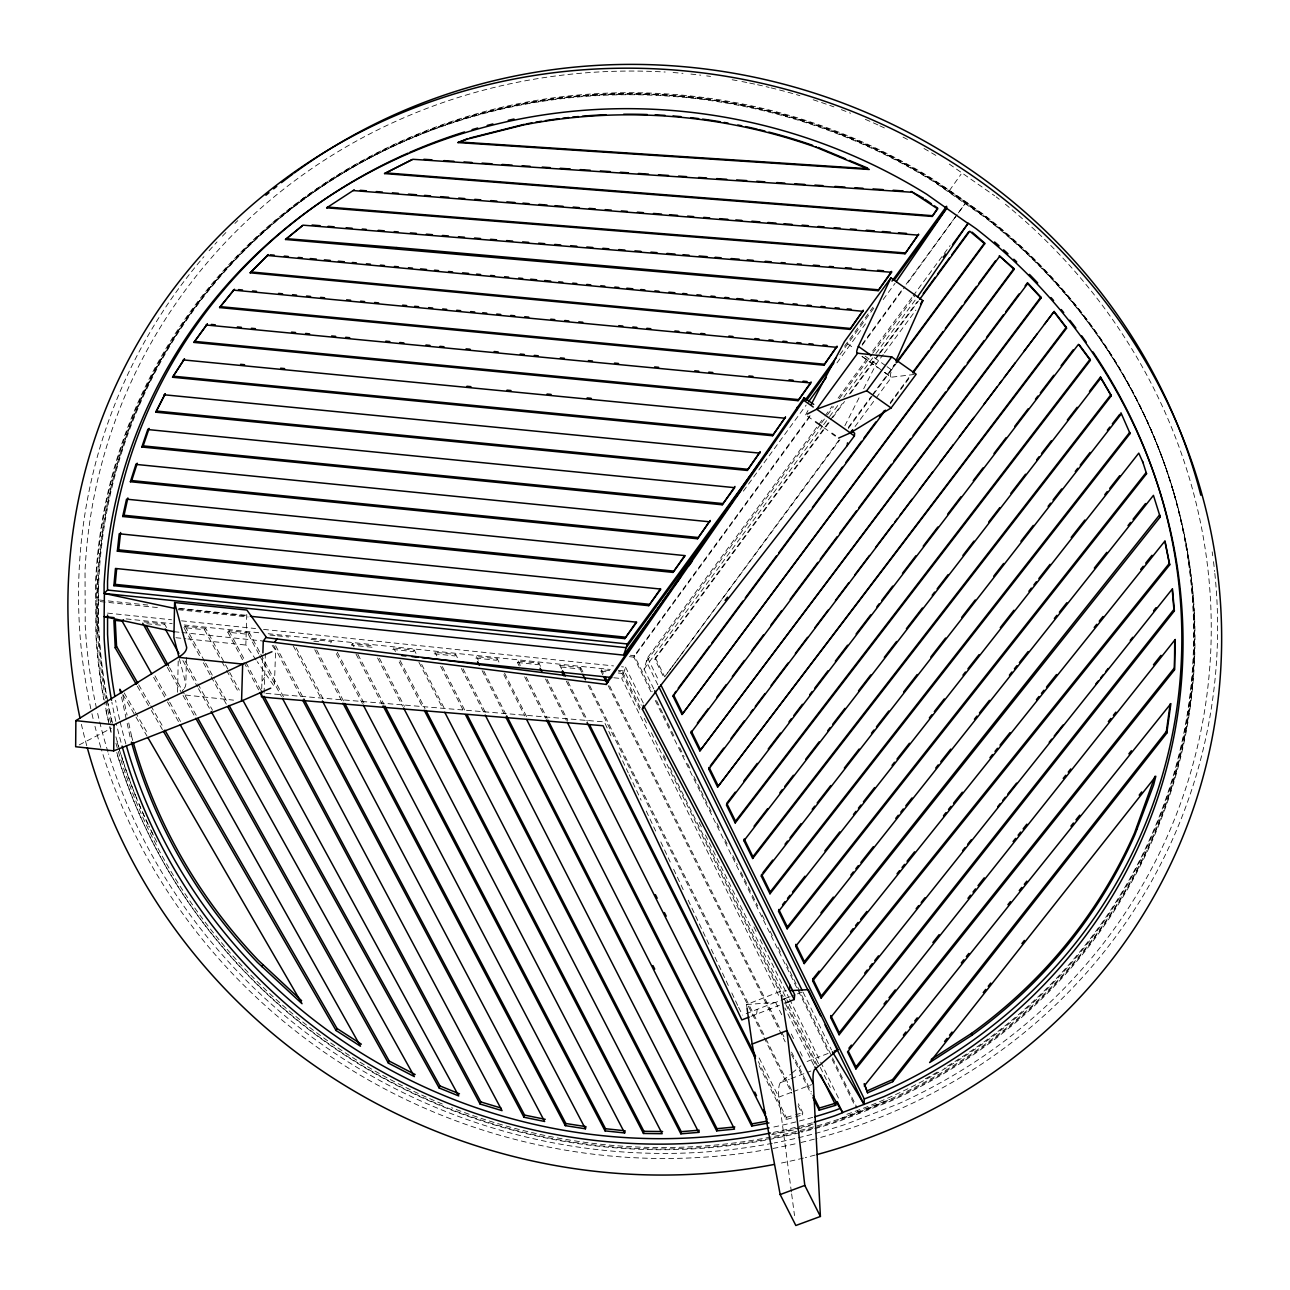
<?xml version="1.0" encoding="UTF-8"?>
<svg xmlns="http://www.w3.org/2000/svg" width="1290" height="1290" viewBox="0 0 1290 1290"><rect width="100%" height="100%" fill="white"/><g stroke="black" fill="none" stroke-linecap="round" stroke-linejoin="round"><path stroke-width="0.75" stroke-dasharray="5 3.75" d="M177.536 692.246L178.246 659.238M184.293 688.36L184.825 687.489A68.499 22.172 0.9 0 0 185.857 683.926L186.502 655.11M256.113 659.996L245.842 645.048L246.842 611.992M261.709 688.973L262.692 658.722M264.079 693.165L265.385 653.369M858.866 1111.399L858.769 1113.56L856.995 1109.948M759.068 1065.653L786.078 1119.543L802.606 1114.882L802.799 1112.722L798.3 1103.724M786.078 1119.543L786.287 1117.382L758.31 1061.557M756.585 1014.166L757.214 1009.361M838.839 440.229L664.011 677.798L654.965 659.335L655.401 657.852L842.289 403.657M653.82 688.957L644.049 669.107L647.532 657.787L823.826 417.589M778.612 995.332L621.796 678.588L625.553 667.172L621.554 666.753M639.808 709.403L622.006 673.412L622.506 671.897L618.7 671.493M602.833 674.815L601.043 671.219L601.575 669.703L611.089 670.703M580.097 669.026L580.661 667.527L559.779 665.35L559.183 666.833L580.097 669.026L581.887 672.622M538.93 663.157L538.285 664.656L517.419 662.463L518.096 660.98L538.93 663.157L540.736 666.753M876.249 397.868L891.551 377.18A74.207 8.304 -54.5 0 1 890.487 374.664L890.616 373.923A74.207 8.304 -54.5 0 1 891.842 370.069L895.099 362.748M497.279 658.803L496.569 660.287L475.752 658.11L476.494 656.642L497.279 658.803L499.101 662.399M844.869 425.716L859.205 397.514M863.687 388.709L876.216 364.022L883.215 354.508M805.637 414.912L809.346 407.914M455.741 654.465L454.951 655.933L434.182 653.772L435.004 652.305L455.741 654.465L458.482 659.835M414.284 650.128L413.445 651.595L392.708 649.434L393.595 647.967L414.284 650.128L417.057 655.497M352.299 643.646L351.348 645.097L372.02 647.257L372.939 645.806L352.299 643.646L354.153 647.225M330.692 642.936L331.691 641.501L311.1 639.34L310.068 640.791M949.424 190.581L961.034 174.215M844.547 346.22L873.007 307.165M839.871 354.702L874.298 307.488M743.363 491.135L806.169 405.076M836.984 362.861L865.429 323.887M883.199 299.538L895.05 283.3M261.967 681.12L264.595 677.54M810.023 415.606L634.39 655.659L633.906 657.142L651.676 693.23M862.236 344.253L901.404 290.718M906.144 284.235L957.164 214.495M958.357 212.866L965.484 203.127L906.128 285.122M809.846 416.718L633.906 657.142L627.908 656.529M862.155 345.236L904.951 286.751M825.019 415.96L832.163 406.221M838.113 398.11L867.896 357.54M872.669 351.041L911.965 297.49M913.159 295.861L950.085 245.552M820.408 424.507L646.387 661.528L657.932 685.022M821.488 423.023L826.358 416.38M827.438 414.912L833.517 406.64M839.355 398.691L871.653 354.702M872.717 353.267L915.594 294.862M644.049 669.107L822.423 426.329M823.617 424.7L828.374 418.234M829.551 416.606L837.887 405.286M843.821 397.191L874.749 355.105M875.926 353.492L916.368 298.458M849.433 393.95L877.99 355.089M879.183 353.476L917.271 301.667M654.965 659.335L831.437 419.347M832.631 417.718L844.547 401.496M850.513 393.402L879.135 354.476M880.328 352.847L918.48 300.957M884.392 352.928L915.884 310.132M848.401 427.296L871.089 396.578M872.282 394.966L894.986 364.248M667.607 672.945L671.203 668.091M672.396 666.462L675.976 661.609M677.185 659.996L680.765 655.126M681.959 653.514L839.903 439.761M848.288 428.425L872.217 396.03M873.411 394.418L896.147 363.651M855.06 426.522L875.071 399.465M890.261 402.609L910.611 375.164M890.213 403.689L910.611 376.212M249.47 632.906L228.975 630.762L227.814 632.181L248.341 634.325L249.47 632.906L259.854 652.418M128.742 722.964L131.677 736.671L130.371 738.251L127.001 722.561M199.499 655.707L183.906 627.585L204.53 629.746L205.723 628.327L239.311 690.134M183.906 627.585L185.131 626.182L205.723 628.327M166.523 627.553L164.572 624.021L163.298 625.44L144.593 623.489M791.383 1191.928L778.773 1097.145A66.258 14.642 69.3 0 1 778.87 1087.131L779.063 1086.051A66.258 14.642 69.3 0 1 780.273 1082.729L790.56 1074.28M792.028 1073.07L800.864 1065.814M302.553 198.87L304.746 197.418M331.869 180.003L332.917 179.294M303.005 199.773L304.101 199.047M79.222 744.894L111.391 728.302M747.087 1008.49L746.523 1004.539L780.66 991.204L786.577 990.865M746.184 1013.65L778.16 1001.201M783.611 999.073L794.721 994.751M746.523 1004.539L775.613 1002.378L790.157 996.702M797.43 993.881L802.88 991.752M751.054 1016.327L779.37 1005.297M839.887 1118.801L889.874 1099.322M807.088 1061.493L830.615 1052.479M780.273 1082.729L789.27 1079.295M791.076 1078.601L810.878 1071.039M791.512 1092.307L778.773 1097.145L757.488 1054.672M793.334 1091.614L811.539 1084.68M786.287 1117.382L793.624 1115.318M795.462 1114.802L802.799 1112.722M914.288 374.455L891.551 377.18L883.489 371.472M99.588 600.027L147.673 605.026M179.713 608.364L245.81 615.233M630.375 655.239L634.39 655.659L652.127 691.682M178.488 608.799L246.374 615.862M100.201 601.591L158.17 607.622M178.165 609.719L248.115 616.991M107.554 613.105L171.554 619.781M181.551 620.829L255.565 628.553M263.563 629.391L613.556 665.914M126.146 618.894L172.151 623.699M184.164 624.957L260.193 632.89M268.191 633.729L610.315 669.478M618.313 670.316L624.312 670.945L641.259 705.211M144.028 621.877L164.572 624.021M269.981 635.051L275.592 635.631M277.447 635.825L288.654 637.002M313.825 641.178L319.436 641.775M601.043 671.219L608.67 672.009M618.2 673.009L622.006 673.412M174.021 631.697L180.019 632.326M182.019 632.535L261.967 640.904M613.798 677.75L621.796 678.588M175.892 637.712L185.889 638.76M187.888 638.969L245.842 645.048M265.95 693.375L604.317 721.916L612.024 738.283M185.502 695.036L233.555 700.148M949.327 164.088L994.638 195.79M934.283 181.342L984.625 216.51M807.298 416.057L813.877 420.701M823.778 427.635L830.357 432.279M862.494 356.637L881.876 370.343M861.897 356.443L878.006 367.844M884.456 372.391L890.89 376.954M874.298 357.653L885.456 365.554M887.052 366.683L891.842 370.069M847.659 343.817L854.012 348.316M865.122 356.169L876.216 364.022M272.174 645.403L275.608 650.225L274.367 686.554L257.258 661.657M813.78 1065.185L784.852 1007.925M124.195 692.907L134.241 710.258M135.24 711.999L148.302 734.558M122.873 694.423L147.028 736.122M138.707 684.78L149.785 703.969M150.785 705.727L163.878 728.399M137.304 686.103L150.366 708.71M151.365 710.451L162.411 729.592M154.961 675.863L168.716 700.422M169.7 702.163L180.503 721.465M153.671 677.347L166.475 700.18M167.458 701.937L179.278 723.013M169.522 667.559L184.244 693.907M185.228 695.665L196.999 716.756M167.297 667.269L182.035 693.665M183.019 695.423L194.806 716.531M185.131 660.98L196.87 682.104M197.854 683.861L212.544 710.258M182.841 660.544L197.499 686.877M198.466 688.634L210.189 709.71M185.131 626.182L204.659 661.415M205.642 663.173L214.43 679.024M215.398 680.781L228.088 703.679M203.385 662.738L210.206 675.041M211.189 676.799L226.766 704.921M204.53 629.746L220.864 659.803M221.832 661.577L225.686 668.655M226.637 670.413L238.166 691.634M228.975 630.762L245.068 660.867M246.003 662.641L261.161 690.989M227.814 632.181L242.988 660.561M243.939 662.334L259.113 690.714M260.806 654.191L283.478 696.793M248.341 634.325L258.742 653.885M259.693 655.659L281.462 696.535M275.641 645.71L303.924 699.051M273.593 645.355L301.828 698.567M296.168 647.87L323.419 699.47M293.233 645.758L321.484 699.212M316.711 650.031L343.882 701.647M314.76 649.692L341.979 701.389M337.287 652.192L364.409 703.921M336.287 653.627L362.425 703.453M357.878 654.353L383.952 704.292M356.008 654.03L382.114 704.034M379.421 658.287L404.463 706.436M377.583 657.981L402.673 706.194M393.595 647.967L395.45 651.531M400.061 660.448L425.007 708.613M399.191 661.931L423.249 708.371M421.669 664.447L444.744 709.194M418.96 662.318L442.922 708.742M435.004 652.305L436.842 655.868M442.357 666.607L465.319 711.322M440.632 666.301L463.642 711.08M463.062 668.768L485.927 713.483M461.369 668.478L484.282 713.257M476.494 656.642L478.332 660.222M483.815 670.994L505.761 714.079M482.137 670.655L504.035 713.628M504.567 673.154L527.32 717.998M503.858 674.654L524.837 715.982M518.096 660.98L520.805 666.366M526.255 677.137L547.105 718.401M517.419 662.463L519.225 666.059M524.675 676.847L545.573 718.175M547.057 679.314L567.826 720.594M545.525 679.024L566.326 720.368M738.59 1007.248L742.508 1015.085M559.779 665.35L561.585 668.946M567.906 681.555L587.756 721.175M566.375 681.217L586.192 720.739M580.661 667.527L583.37 672.928M589.659 685.554L765.018 1037.031M765.921 1038.821L791.996 1091.098M588.176 685.2L791.85 1093.307M798.123 1105.901L802.606 1114.882M775.613 1002.378L781.724 1014.698M791.318 1034.048L793.931 1039.321M800.042 1051.64L803.525 1058.671M601.575 669.703L603.365 673.316M609.638 685.941L780.805 1030.484M781.708 1032.29L785.288 1039.514M791.56 1052.14L811.281 1091.824M608.187 685.603L785.223 1041.836M791.48 1054.43L811.152 1094.017M625.553 667.172L643.388 703.244M753.892 926.913L756.569 932.331M760.132 939.539L788.658 997.267M789.544 999.073L819.843 1060.396M820.746 1062.202L839.451 1100.08M699.164 822.327L701.873 827.809M705.388 834.936L788.351 1002.701M789.158 1004.33L819.553 1065.814M820.327 1067.394L831.147 1089.244M622.506 671.897L640.356 707.984M663.56 754.892L666.237 760.31M669.816 767.534L783.175 996.67M784.062 998.476L817.973 1067.04M644.274 718.401L646.935 723.787M651.385 732.784L780.498 993.703M785.836 1004.507L816.119 1065.685M803.09 992.22L831.534 1049.995M656.562 700.696L662.786 713.306M663.673 715.112L670.768 729.511M671.655 731.317L675.202 738.525M679.637 747.539L684.071 756.537M687.618 763.745L690.279 769.146M693.827 776.354L700.051 788.964M700.938 790.77L708.033 805.17M708.919 806.976L712.467 814.184M716.901 823.181L720.449 830.389M724.883 839.403L728.431 846.611M732.881 855.609L737.316 864.623M740.863 871.83L743.524 877.232M744.411 879.022L751.506 893.438M752.393 895.244L757.714 906.048M762.148 915.062L765.696 922.269M770.146 931.267L772.807 936.669M778.128 947.489L780.789 952.891M786.11 963.694L857.092 1107.804M655.239 700.438L828.551 1052.221M832.115 1059.445L856.108 1108.142M655.401 657.852L664.447 676.283M647.532 657.787L659.077 681.281M618.878 752.844L628.278 772.855M629.133 774.661L641.114 800.139M646.258 811.055L655.659 831.05M660.803 841.967L670.203 861.978M673.638 869.25L684.748 892.906M688.183 900.178L710.419 947.473M711.274 949.295L728.399 985.673M731.817 992.945L737.799 1005.684M1161 454.435L1161.435 455.628M1160.178 452.371L1161.064 454.757M1151.277 430.344L1151.696 431.489M1171.417 485.024L1171.868 486.266M179.374 658.787L185.857 683.926M122.856 695.536L127.065 715.128M121.534 697.051L126.581 720.594M791.641 1193.911L794.527 1215.631M98.524 597.625L98.492 576.969A550.459 523.305 18 0 1 933.847 179.697L984.093 214.817A550.459 523.305 18 0 1 944.135 1068.104M98.524 599.592L98.588 630.987A550.459 523.305 18 0 0 106.828 698.245M97.556 579.113L97.589 597.931M97.605 603.736L97.653 633.213M96.202 597.415L96.169 580.452A552.313 524.804 18 0 1 934.315 182.067L984.754 217.3A552.313 524.804 18 0 1 889.826 1101.466L839.758 1120.978A552.313 524.804 18 0 1 801.542 1132.217M96.218 603.156L96.282 634.632A552.313 524.804 18 0 0 104.2 700.115M95.75 598.479L95.718 579.629A552.362 524.901 18 0 1 933.912 181.132L984.351 216.365A552.362 524.901 18 0 1 889.471 1100.709L839.387 1120.22A552.362 524.901 18 0 1 814.651 1127.847M95.766 600.366L95.831 633.825A552.362 524.901 18 0 0 103.748 699.309M183.648 689.231A68.499 22.172 0.9 0 1 182.89 690.086M815.07 1155.082A579.581 550.604 18 0 1 805.331 1157.598M803.38 1158.081A579.581 550.604 18 0 1 777.886 1163.741M86.769 745.797A579.581 550.604 18 0 1 81.399 724.303M812.281 1122.784A542.348 515.081 18 0 1 772.371 1132.636M121.018 742.314A542.348 515.081 18 0 1 116.261 723.319M115.826 721.4A542.348 515.081 18 0 1 111.875 702.179M812.732 1128.395A552.362 524.901 18 0 1 116.955 753.57M111.085 732.462A552.362 524.901 18 0 1 105.28 707.162M937.282 1072.103A550.459 523.305 18 0 1 923.398 1079.811M813.055 1124.058A550.459 523.305 18 0 1 801.542 1127.138M799.623 1127.621A550.459 523.305 18 0 1 772.516 1133.749M153.333 835.194A550.459 523.305 18 0 1 148.963 826.277M148.108 824.487A550.459 523.305 18 0 1 136.111 797.22M135.369 795.382A550.459 523.305 18 0 1 119.019 748.49M118.454 746.571A550.459 523.305 18 0 1 116.294 738.928M111.843 721.61A550.459 523.305 18 0 1 107.199 700.196M1214.841 573.421A572.131 544.348 18 0 1 816.264 1138.619M814.345 1139.135A572.131 544.348 18 0 1 798.929 1142.988M795.059 1143.875A572.131 544.348 18 0 1 101.362 749.313M100.781 747.41A572.131 544.348 18 0 1 94.976 726.302M93.073 718.562A572.131 544.348 18 0 1 91.284 710.79M90.848 708.839A572.131 544.348 18 0 1 203.917 256.678M209.077 250.744A572.131 544.348 18 0 1 217.01 241.939M222.428 236.167A572.131 544.348 18 0 1 226.54 231.878M234.941 223.428A572.131 544.348 18 0 1 237.795 220.655M1212.181 551.846A572.131 544.348 18 0 1 1212.729 555.764M1213.503 561.65A572.131 544.348 18 0 1 1214.632 571.454M1005.378 204.239A566.004 538.494 18 0 1 897.743 1104.095L846.45 1124.042A566.004 538.494 18 0 1 774.226 1142.956M772.291 1143.327A566.004 538.494 18 0 1 108.586 753.924M108.005 752.054A566.004 538.494 18 0 1 96.911 710.145M96.476 708.226A566.004 538.494 18 0 1 85.237 626.053L85.027 570.503A566.004 538.494 18 0 1 665.205 72.03M673.106 72.546A566.004 538.494 18 0 1 682.99 73.337M690.892 74.078A566.004 538.494 18 0 1 700.744 75.175M706.63 75.9A566.004 538.494 18 0 1 710.564 76.416M732.156 79.754A566.004 538.494 18 0 1 739.976 81.173M741.927 81.544A566.004 538.494 18 0 1 747.781 82.689M749.732 83.076A566.004 538.494 18 0 1 755.569 84.302M757.52 84.737A566.004 538.494 18 0 1 769.146 87.398M771.065 87.865A566.004 538.494 18 0 1 799.881 95.637M813.2 99.765A566.004 538.494 18 0 1 833.888 106.877M841.338 109.65A566.004 538.494 18 0 1 850.61 113.246M865.332 119.341A566.004 538.494 18 0 1 878.055 124.985M879.861 125.823A566.004 538.494 18 0 1 885.263 128.355M903.048 137.143A566.004 538.494 18 0 1 910.079 140.836M923.995 148.495A566.004 538.494 18 0 1 935.976 155.493M996.17 196.87A566.004 538.494 18 0 1 999.266 199.305M812.7 1117.366A540.01 513.114 18 0 1 771.049 1127.573M125.888 743.991A540.01 513.114 18 0 1 120.034 721.336M119.599 719.433A540.01 513.114 18 0 1 115.584 700.293M96.895 602.011A551.362 524.014 18 0 1 713.854 100.443A551.362 524.014 18 0 1 1178.399 762.793A551.362 524.014 18 0 1 451.581 1107.707M442.309 1103.998A551.362 524.014 18 0 1 115.939 743.217M110.666 722.787A551.362 524.014 18 0 1 105.909 700.551M105.554 698.6A551.362 524.014 18 0 1 96.879 604.01M98.266 600.64A550.411 523.208 18 0 1 580.871 95.75A550.411 523.208 18 0 1 1177.673 507.18A550.411 523.208 18 0 1 844.531 1115.108M810.378 1125.638A550.411 523.208 18 0 1 771.71 1134.716M156.832 841.999A550.411 523.208 18 0 1 148.882 825.987M148.028 824.197A550.411 523.208 18 0 1 137.611 800.606M136.853 798.768A550.411 523.208 18 0 1 123.227 761.455M122.615 759.552A550.411 523.208 18 0 1 120.26 751.973M119.696 750.071A550.411 523.208 18 0 1 115.89 736.671M112.456 723.174A550.411 523.208 18 0 1 108.183 703.76M107.796 701.808A550.411 523.208 18 0 1 98.25 602.64M799.606 1132.717A552.313 524.804 18 0 1 116.809 752.457M111.021 731.317A552.313 524.804 18 0 1 109.134 723.561M108.683 721.61A552.313 524.804 18 0 1 104.571 702.066M132.741 740.524A532.867 506.357 18 0 1 131.677 736.671"/><path stroke-width="1.5" d="M113.891 585.692L115.471 568.455L636.744 622.199L624.779 638.615L113.891 585.692L115.245 584.354L116.632 568.938M115.245 620.764L116.568 646.403L137.708 683.039M266.417 637.373L246.89 610.041L174.618 602.527L186.679 647.419A68.838 21.43 1 0 1 185.647 650.853L185.115 651.692A68.838 21.43 1 0 1 178.278 657.303L75.868 720.626L75.659 746.733L113.697 750.861L241.569 701.002L270.723 688.167M412.091 159.525L384.549 173.57L932.186 216.446L937.701 208.883L911.127 191.452L923.576 198.289M113.697 750.861L114.036 724.738L242.665 664.092L271.948 651.756M867.589 1092.807L864.316 1083.842L867.589 1092.807L892.696 1081.665L892.728 1079.537L1166.354 731.511L1170.159 703.985M174.618 602.527L173.892 637.502L178.875 656.852M905.016 253.775L918.561 234.345L905.016 253.775L326.676 207.819L327.725 207.061L905.032 252.937M1174.448 669.929L1175.238 639.469L847.53 1051.898L855.899 1068.958L1174.448 669.929L1174.738 639.888M241.569 701.002L242.665 664.092L178.278 657.303M261.644 690.924L261.451 696.81L272.754 698.019L603.059 725.722L741.831 1019.922L749.216 1017.052M262.886 652.901L263.273 641.017L265.901 637.566L607.525 680.798L804.17 397.691L813.7 404.399M814.812 1066.862L842.612 1112.448L864.074 1104.369L864.284 1098.983L660.851 684.909M855.899 1068.958L855.996 1066.862L848.465 1051.527M891.535 272.287L891.567 271.416L878.135 290.685L285.509 239.489L302.973 225.169L891.535 272.287L878.135 290.685M839.113 1034.757L839.242 1032.71L830.825 1015.536L830.679 1017.552L839.113 1034.757L1174.368 610.896L1172.465 588.788L830.679 1017.552M835.694 1105.272L835.823 1103.127L819.344 1108.062L819.198 1110.206L835.694 1105.272L820.569 1074.683M821.133 998.089L812.684 980.884L1164.983 540.945L1169.74 564.778L821.133 998.089L821.295 996.09L812.861 978.9L819.134 971.064M812.684 980.884L812.861 978.9M804.218 963.598L804.396 961.647L795.898 944.328L795.704 946.247L804.218 963.598L1160.21 516.984L1153.437 495.376L795.704 946.247M784.949 1003.136L794.237 999.524L642.339 709.113L847.224 445.614L854.399 435.939L854.657 433.198L851.481 430.973M794.237 999.524L794.721 994.751L790.044 985.27L644.387 707.146M849.949 329.385L863.204 310.374L849.949 329.385L250.147 272.819L268.256 254.614L250.147 272.819M847.224 445.614L847.514 442.841M789.544 990.011L790.044 985.27M117.342 551.169L119.228 533.786L660.851 589.078L648.757 605.687L117.342 551.169L118.712 549.863L120.583 532.528M787.158 928.832L787.368 926.93L1146.133 472.543L1146.552 473.753L787.158 928.832L778.579 911.353L778.805 909.482L787.368 926.93M768.937 1122.929L751.715 1126.041L751.973 1123.88L548.008 720.191M769.969 893.809L770.211 891.954L1129.685 432.408L1130.072 433.553L769.969 893.809L761.326 876.184L761.584 874.362L770.211 891.954M892.696 1081.665L1166.789 733.139L1170.885 703.614L864.236 1085.97M823.859 365.215L837.017 346.349L823.859 365.215L219.574 307.584L234.506 289.234M526.659 719.562L734.526 1129.137L716.692 1130.862L717.014 1128.702L506.68 715.869M752.925 856.705L744.233 838.984L743.943 840.741L752.65 858.495L752.925 856.705L1110.867 394.788L1100.499 377.035L1089.453 391.37M465.48 714.676L680.878 1133.829L698.761 1132.362L699.115 1130.185L681.249 1131.669L467.157 714.902M680.878 1133.829L681.249 1131.669M735.203 822.923L1090.356 360.361L1078.472 344.333L726.431 805.024L735.203 822.923L735.51 821.182L1090.034 359.329L1079.359 344.93M263.273 641.017L606.268 684.442L803.702 400.287L804.17 397.691M193.903 342.414L207.287 324.048L193.903 342.414L798.042 400.674L811.104 381.937M796.591 410.043L797.091 407.398M717.95 785.384L709.113 767.373L708.774 769.034L717.611 787.061L1066.266 327.289L1054.14 311.471L1044.416 324.306M444.76 712.306L662.189 1133.7L643.484 1133.475L643.92 1131.314L425.926 710.403M772.5 435.746L785.465 417.138L772.5 435.746L172.554 377.261L184.47 358.894L172.554 377.261M383.049 705.824L605.042 1130.879L624.65 1132.959L625.118 1130.798L605.526 1128.718L384.888 706.065M122.695 516.5L126.533 499.166L685.2 555.635L672.993 572.405L122.695 516.5L124.05 515.258L127.871 497.94M130.371 481.734L135.934 464.4L137.272 463.239L131.725 480.557L130.371 481.734L697.487 538.769L710.177 520.547L697.487 538.769M700.26 749.297L691.359 731.156L690.972 732.752L699.889 750.925L1040.837 297.087L1027.501 282.687L1025.099 285.896M605.042 1130.879L605.526 1128.718M747.232 470.447L760.1 451.968L747.232 470.447L155.784 412.187L165.265 393.708L155.784 412.187M342.914 703.179L565.31 1125.654L585.434 1128.798L585.966 1126.638L565.859 1123.509L344.817 703.421M682.023 714.515L1013.924 268.546L999.25 255.775L1014.101 269.417L682.023 714.515L673.041 696.197L675.847 691.424M1154.969 776.306L1134.587 832.824A532.867 506.357 18 0 1 971.596 1033.338L931.267 1059.396M565.31 1125.654L565.859 1123.509M141.835 447.017L143.174 445.888L149.108 428.441L147.769 429.538L141.835 447.017L722.223 504.793L735.01 486.443M816.215 147.334L869.299 169.49L457.918 142.577L467.061 139.191L523.563 124.937A533.786 507.131 18 0 1 816.215 147.334L816.393 146.673M322.419 700.986L544.638 1121.478L523.966 1117.237L524.578 1115.092L303.924 699.051M642.339 709.113L643.452 705.372M672.993 572.405L684.49 555.829M648.757 605.687L660.19 589.207M282.413 698.309L502.036 1110.642L480.106 1104.046L480.815 1101.934L263.998 696.294M250.357 616.281L623.667 655.126L627.424 643.968L761.487 460.111M624.779 638.615L636.131 622.248M606.268 684.442L607.525 680.798M242.988 700.486L458.724 1095.936L439.181 1088.002L439.938 1085.922L229.072 705.453M211.173 711.451L414.38 1076.602L388.403 1063.137L389.241 1061.09L197.967 718.514M895.921 360.926L922.882 300.635L890.906 277.882L844.482 341.576L811.2 404.431M180.261 724.77L360.458 1046.206L336.093 1030.517L337.029 1028.517L164.878 730.156M807.218 414.09L816.667 409.204L857.657 353.218A74.32 7.208 -54.6 0 1 856.834 350.864L857.012 350.154A74.32 7.208 -54.6 0 1 858.35 346.365L890.906 277.882M261.87 966.613L262.934 964.71M896.244 281.672L946.715 208.206L946.57 206.287L892.003 281.139M917.561 296.845L968 223.476L926.801 194.306A542.348 515.081 18 0 0 104.103 584.693L104.103 593.448L626.182 647.661L733.026 501.181M932.186 216.446L937.653 208.109L934.524 205.932M722.223 504.793L734.687 487.668L147.769 429.538M798.042 400.674L810.91 382.985L206.045 324.983M766.228 453.612L770.985 447.098M805.379 399.916L836.226 357.604M736.59 496.295L741.331 489.781M806.637 400.271L833.937 362.829M894.486 279.817L946.715 208.206M623.667 655.126L671.074 590.175M674.622 585.305L680.54 577.194M688.844 565.826L692.391 560.957M808.54 401.819L826.326 377.47M943.167 257.291L945.554 254.049M952.52 244.568L968.21 223.202L976.288 228.846A542.348 515.081 18 0 1 883.892 1096.629L864.074 1104.369L832.421 1051.802M923.237 293.572L935.137 277.382M937.507 274.141L949.424 257.952M951.794 254.711L968.468 232.039M919.673 299.344L969.757 231.233L984.689 243.81L897.34 362.022M920.544 303.795L922.882 300.635M852.706 429.699L850.352 432.892L816.667 409.204L866.735 390.773L891.712 356.911L916.174 374.229L891.1 407.963L850.352 432.892L838.597 438.068M896.179 362.619L984.56 242.988L972.144 232.168M678.25 688.199L709.387 646.242M711.774 643.017L742.927 601.059M745.314 597.834L776.467 555.877M778.854 552.652L810.007 510.711M812.394 507.486L842.338 467.141M845.934 462.304L861.51 441.325M863.897 438.1L875.878 421.959M879.474 417.122L884.263 410.672M913.014 371.939L928.59 350.977M930.977 347.736L942.958 331.611M945.36 328.386L962.13 305.794M964.517 302.57L976.498 286.428M978.9 283.203L995.67 260.612M673.041 696.197L885.424 410.156M913.014 372.987L999.411 256.629M274.641 642.21L277.237 638.76M697.374 723.11L708.226 708.645M716.659 697.39L726.302 684.538M732.317 676.508L744.362 660.432M751.602 650.789L763.648 634.712M770.872 625.069L781.724 610.589M790.157 599.35L817.86 562.375M820.279 559.15L837.145 536.656M839.548 533.431L856.415 510.937M858.834 507.728L891.358 464.319M893.776 461.111L910.643 438.6M913.046 435.391L929.913 412.881M932.331 409.672L945.586 391.983M947.989 388.774L964.856 366.263M967.258 363.054L984.141 340.544M986.544 337.335L1003.41 314.825M1005.829 311.616L1019.068 293.927M690.972 732.752L1027.711 283.574L1041.062 298.006L699.889 750.925M710.338 765.776L723.69 748.119M730.995 738.477L744.346 720.82M750.425 712.79L752.86 709.581M755.279 706.372L765.002 693.536M771.081 685.506L788.077 663.028M795.366 653.401L807.524 637.341M814.812 627.714L828.18 610.057M835.469 600.414L848.82 582.757M854.899 574.743L869.476 555.474M875.555 547.444L892.567 524.966M894.986 521.757L897.421 518.548M899.856 515.339L911.998 499.278M919.286 489.652L932.654 471.995M939.942 462.368L953.31 444.711M959.373 436.681L973.95 417.412M983.673 404.576L997.041 386.919M999.46 383.711L1001.895 380.486M1004.33 377.277L1015.262 362.829M1023.76 351.589L1037.128 333.933M708.774 769.034L1054.14 311.471M717.611 787.061L1066.556 328.257L1066.266 327.289M735.284 792.141L726.738 803.315L735.51 821.182M743.83 780.95L757.246 763.39M768.227 749.006L780.434 733.043M788.98 721.868L791.415 718.675M793.85 715.466L802.396 704.292M809.717 694.713L812.168 691.521M814.603 688.328L828.019 670.752M835.339 661.173L847.546 645.193M856.092 634.019L870.734 614.846M876.829 606.864L879.28 603.672M881.715 600.479L892.696 586.095M902.452 573.324L915.884 555.764M923.205 546.17L937.846 527.013M947.602 514.226L961.034 496.666M973.224 480.686L982.996 467.915M993.977 453.532L1006.184 437.568M1014.714 426.393L1028.146 408.817M1035.467 399.239L1037.902 396.046M1040.337 392.853L1053.769 375.277M1061.09 365.699L1073.296 349.719M754.069 826.229L767.582 808.717M779.87 792.786L782.321 789.593M784.772 786.416L793.382 775.258M805.653 759.342L819.182 741.815M827.777 730.656L830.228 727.479M832.695 724.287L844.966 708.355M858.495 690.843L870.766 674.912M884.279 657.384L896.566 641.469M906.402 628.714L922.366 608.009M932.202 595.271L934.653 592.078M937.12 588.901L948.166 574.566M962.904 555.442L973.966 541.107M988.704 521.999L999.766 507.663M1010.828 493.328L1025.566 474.204M1036.628 459.869L1039.079 456.692M1041.53 453.5L1051.366 440.761M1067.33 420.056L1077.166 407.301M743.943 840.741L1100.838 378.099L1100.499 377.035M752.65 858.495L1111.222 395.869L1110.867 394.788M219.574 307.584L233.942 289.798M725.077 600.35L727.544 597.173M762.825 872.782L772.71 860.091M785.046 844.224L787.529 841.064M789.996 837.887L801.106 823.601M812.216 809.33L814.683 806.153M817.167 802.993L830.744 785.546M844.321 768.098L859.14 749.055M871.492 733.188L873.959 730.027M876.442 726.851L888.794 710.984M903.613 691.956L917.19 674.509M930.767 657.062L945.586 638.018M961.647 617.41L975.224 599.963M993.751 576.162L1003.636 563.472M1020.922 541.268L1033.274 525.401M1048.093 506.373L1050.56 503.197M1053.027 500.02L1061.67 488.926M1075.263 471.479L1077.731 468.302M1080.198 465.126L1090.082 452.435M1107.368 430.231L1109.835 427.054M1112.303 423.894L1119.72 414.364M761.326 876.184L1121.316 413.913M782.546 904.725L785.029 901.565M787.513 898.404L790.012 895.228M792.495 892.067L804.944 876.232M824.842 850.9L839.774 831.905M853.464 814.49L855.947 811.329M858.431 808.153L860.93 804.992M863.413 801.832L874.604 787.577M892.035 765.405L894.518 762.245M897.001 759.084L909.45 743.25M929.348 717.917L931.848 714.757M934.331 711.58L944.28 698.922M962.953 675.17L965.436 672.009M967.919 668.833L979.126 654.594M1000.266 627.666L1013.956 610.251M1028.888 591.255L1031.371 588.095M1033.87 584.934L1036.354 581.758M1038.837 578.597L1050.044 564.343M1071.184 537.43L1084.874 520.015M1104.788 494.683L1107.272 491.522M1109.755 488.346L1119.704 475.688M778.579 911.353L1138.78 453.129L1143.021 462.675M1105.659 671.622L1108.11 668.51M1130.234 640.421L1132.685 637.308M1153.582 610.783L1156.034 607.671M839.242 1032.71L1173.9 609.461L1172.191 589.385M944.554 1041.53L947.054 1038.369M949.537 1035.209L952.036 1032.048M983.238 992.558L985.721 989.398M988.221 986.237L990.72 983.077M1021.906 943.587L1024.405 940.426M1139.199 795.108L1141.682 791.947M820.875 912.836L833.356 897.098M850.836 875.071L853.335 871.911M855.834 868.767L858.334 865.622M860.833 862.478L873.314 846.724M895.792 818.392L898.292 815.248M900.791 812.103L903.274 808.943M905.774 805.799L912.014 797.929M935.75 768.018L938.249 764.873M940.732 761.729L950.73 749.135M974.45 719.223L976.949 716.079M979.449 712.935L989.43 700.341M1009.409 675.154L1011.908 671.993M1014.408 668.849L1016.907 665.704M1019.406 662.56L1028.146 651.531M1054.365 618.474L1056.865 615.33M1059.364 612.186L1066.846 602.736M1094.323 568.1L1106.804 552.362M1128.024 525.611L1130.524 522.45M1133.023 519.306L1145.504 503.568M848.885 1048.238L851.4 1045.093M883.989 1004.055L886.488 1000.911M889.004 997.75L895.26 989.865M932.864 942.522L939.136 934.637M967.968 898.34L970.467 895.179M972.982 892.035L975.482 888.875M977.997 885.714L984.254 877.829M1013.085 841.532L1015.601 838.371M1018.1 835.227L1020.616 832.066M1023.115 828.906L1026.872 824.181M1063.218 778.418L1065.734 775.258M1068.233 772.113L1070.748 768.953M1108.352 721.61L1110.851 718.449M1113.367 715.305L1115.866 712.144M1153.47 664.801L1161 655.336M804.396 961.647L1159.613 514.887M864.703 973.128L867.219 969.999M869.734 966.855L872.233 963.711M874.749 960.566L878.506 955.858M916.158 908.74L918.674 905.612M921.189 902.468L924.946 897.759M962.598 850.642L965.114 847.498M967.629 844.37L971.386 839.645M997.75 806.669L1000.25 803.525M1002.765 800.397L1005.281 797.252M1007.78 794.108L1016.568 783.111M1049.205 742.282L1051.705 739.138M1054.22 736.01L1063.008 725.012M1095.645 684.184L1098.145 681.039M1100.66 677.895L1103.176 674.767M855.996 1066.862L1173.981 668.397M850.545 931.832L853.045 928.703M855.56 925.559L858.076 922.431M860.591 919.286L866.864 911.45M897.018 873.798L899.517 870.653M902.033 867.509L904.548 864.381M907.063 861.236L914.594 851.819M943.49 815.748L945.989 812.603M948.505 809.459L951.02 806.331M953.536 803.186L962.324 792.205M989.962 757.698L992.462 754.553M994.977 751.409L997.493 748.281M1000.008 745.136L1010.054 732.591M1036.434 699.648L1038.95 696.503M1041.449 693.359L1043.965 690.231M1046.48 687.086L1056.526 674.541M1094.21 627.472L1096.726 624.328M1099.225 621.2L1102.998 616.491M1140.682 569.422L1143.198 566.278M1145.697 563.149L1151.986 555.297M903.371 1035.128L905.886 1031.984M909.676 1027.275L912.191 1024.131M914.707 1020.987L917.222 1017.842M961.324 962.856L963.84 959.712M966.355 956.567L968.871 953.423M1007.925 904.709L1010.457 901.581M1019.261 890.568L1021.793 887.439M1024.308 884.295L1026.824 881.151M1070.91 826.148L1073.441 823.004M1075.957 819.86L1079.73 815.151M1128.863 753.876L1131.378 750.732M821.295 996.09L1169.288 563.408L1164.902 541.445M136.305 684.361L115.229 647.838L116.568 646.403M115.229 647.838L113.891 620.264L122.163 621.135L123.501 619.732M104.103 593.448L107.538 590.046L107.538 581.322A540.01 513.114 18 0 1 407.995 153.139M395.885 248.373L396.804 247.551L878.2 289.782M790.544 990.639L808.33 989.624L837.855 1049.705L814.474 1069.668A66.483 13.835 69.2 0 0 813.393 1072.941L813.232 1074.006A66.483 13.835 69.2 0 0 813.361 1083.987L820.408 1216.454L795.833 1225.5L780.176 1194.556L752.167 1044.045L747.087 1008.49M285.509 239.489L302.618 225.589M457.918 142.577L467.867 138.546M326.676 207.819L354.25 189.84M971.693 1035.402L929.606 1062.573L1155.824 776.274L1153.631 784.933L1134.958 834.598A533.786 507.131 18 0 1 971.693 1035.402L971.596 1033.338M892.728 1079.537L867.67 1090.663M384.549 173.57L412.961 159.299L911.127 192.194M839.822 1108.545L835.033 1110.416A540.01 513.114 18 0 1 814.571 1116.818M864.284 1098.983L884.021 1091.275A540.01 513.114 18 0 0 1092.92 351.864M752.167 1044.045L786.884 1030.629L781.272 995.138M834.243 1051.092L837.855 1049.705M780.176 1194.556L804.799 1185.413L786.884 1030.629L813.361 1083.987M469.786 138.062L524.272 124.324M734.816 1126.96L717.014 1128.702M751.973 1123.88L767.276 1121.123M643.92 1131.314L662.592 1131.54M458.74 141.948L867.38 168.667M423.894 159.299L431.908 159.815M443.937 160.621L453.967 161.282M463.981 161.943L472.011 162.476M482.041 163.137L492.054 163.798M502.084 164.459L512.114 165.12M522.144 165.781L530.158 166.313M542.187 167.103L550.201 167.636M560.231 168.297L570.261 168.958M580.29 169.619L590.304 170.28M600.334 170.941L610.363 171.602M620.393 172.263L628.407 172.796M638.437 173.457L648.451 174.118M658.481 174.779L668.51 175.44M678.54 176.101L686.554 176.633M698.583 177.423L706.597 177.956M716.627 178.617L726.657 179.278M736.687 179.939L746.7 180.6M756.73 181.261L764.76 181.793M776.79 182.583L784.804 183.115M794.834 183.777L804.863 184.438M814.877 185.099L822.907 185.631M834.936 186.421L844.95 187.082M854.98 187.743L863.01 188.276M873.024 188.937L883.053 189.598M893.083 190.259L903.113 190.92M385.517 172.876L932.154 215.672M360.281 190.323L366.312 190.791M376.341 191.581L382.372 192.065M392.418 192.855L398.433 193.323M408.478 194.129L416.509 194.758M424.539 195.387L430.57 195.87M440.616 196.66L448.646 197.289M458.676 198.08L464.706 198.563M474.752 199.353L480.767 199.821M490.813 200.611L496.844 201.095M506.873 201.885L514.904 202.514M522.95 203.143L528.965 203.627M539.01 204.417L547.041 205.046M555.071 205.691L563.101 206.319M573.147 207.109L579.178 207.593M589.207 208.383L595.238 208.851M605.284 209.641L611.299 210.125M621.345 210.915L627.375 211.383M637.405 212.173L643.436 212.656M653.482 213.447L661.512 214.076M669.542 214.72L677.572 215.349M687.618 216.139L693.633 216.607M703.679 217.397L709.71 217.881M719.739 218.671L727.786 219.3M735.816 219.945L741.831 220.413M751.876 221.203L759.907 221.848M767.937 222.477L775.967 223.106M784.014 223.734L792.044 224.379M802.074 225.169L808.104 225.637M818.15 226.427L824.165 226.911M834.211 227.701L840.242 228.169M850.271 228.975L856.302 229.443M866.348 230.233L874.378 230.862M882.408 231.507L890.439 232.136M898.469 232.764L906.499 233.409M353.25 190.565L918.561 235.167M312.083 225.041L320.114 225.686M328.128 226.314L334.142 226.798M346.172 227.766L352.186 228.249M362.216 229.056L366.231 229.362M378.26 230.33L384.275 230.813M394.305 231.619L398.304 231.942M410.349 232.893L416.364 233.377M426.377 234.183L432.392 234.667M442.422 235.473L448.436 235.941M458.466 236.747L464.481 237.231M474.51 238.037L480.525 238.521M490.555 239.311L496.569 239.795M506.583 240.601L512.598 241.085M522.627 241.891L528.642 242.359M538.672 243.165L544.686 243.649M554.716 244.455L560.731 244.939M570.744 245.729L576.775 246.213M586.789 247.019L592.803 247.503M602.833 248.309L608.848 248.776M618.878 249.583L624.892 250.067M634.922 250.873L640.937 251.357M650.95 252.147L656.981 252.63M666.995 253.437L675.025 254.082M683.039 254.727L689.053 255.21M699.083 256L707.097 256.646M715.128 257.291L721.142 257.774M731.156 258.564L739.186 259.209M747.2 259.854L753.215 260.338M765.244 261.306L771.259 261.773M781.288 262.579L785.304 262.902M797.333 263.869L801.348 264.192M813.377 265.143L819.392 265.627M829.422 266.433L833.421 266.756M845.45 267.723L851.464 268.207M861.494 268.997L865.509 269.32M877.539 270.287L883.553 270.771M286.638 238.682L396.804 247.551M270.255 254.807L274.27 255.178M284.284 256.113L288.283 256.5M298.296 257.436L302.311 257.806M310.326 258.564L316.34 259.129M324.338 259.87L330.353 260.435M338.367 261.193L344.382 261.757M352.396 262.499L356.395 262.87M366.408 263.821L370.423 264.192M380.437 265.127L384.436 265.498M394.45 266.45L398.465 266.82M408.478 267.756L412.478 268.127M420.492 268.884L426.506 269.449M434.52 270.207L438.519 270.578M448.549 271.513L452.548 271.884M462.562 272.835L468.576 273.383M476.591 274.141L480.59 274.512M490.603 275.463L494.618 275.834M504.632 276.769L508.631 277.14M518.661 278.092L522.66 278.463M530.674 279.204L536.688 279.769M544.702 280.527L550.701 281.091M558.715 281.833L562.73 282.22M572.744 283.155L576.743 283.526M586.756 284.461L590.772 284.848M600.785 285.783L604.784 286.154M614.814 287.089L618.813 287.476M626.827 288.218L632.842 288.783M640.856 289.541L644.855 289.911M654.869 290.847L658.884 291.234M668.897 292.169L674.896 292.733M682.91 293.475L686.925 293.862M696.939 294.797L700.938 295.168M710.967 296.103L714.966 296.49M724.98 297.426L728.995 297.797M736.993 298.554L743.008 299.119M751.022 299.861L757.037 300.425M765.051 301.183L769.05 301.554M779.063 302.489L783.078 302.86M793.092 303.811L797.091 304.182M807.105 305.117L811.12 305.504M821.133 306.44L825.149 306.81M835.162 307.746L839.161 308.133M847.175 308.874L851.19 309.245M267.111 255.436L863.107 311.325M251.324 271.964L850.078 328.418M238.505 289.605L242.504 289.992M252.517 290.943L256.517 291.314M278.543 293.411L282.542 293.781M292.556 294.733L296.555 295.12M306.569 296.055L310.567 296.442M320.565 297.393L324.58 297.764M346.591 299.861L350.606 300.231M360.603 301.183L364.602 301.57M374.616 302.505L378.615 302.892M402.641 305.166L406.64 305.553M414.654 306.311L418.653 306.681M428.667 307.633L432.666 308.02M442.68 308.971L446.679 309.342M456.692 310.293L460.691 310.68M470.705 311.616L474.704 312.003M482.718 312.761L486.717 313.147M496.731 314.083L500.73 314.47M510.727 315.421L514.742 315.792M524.74 316.743L528.755 317.13M550.765 319.211L554.764 319.597M564.778 320.533L568.777 320.92M578.791 321.871L582.79 322.242M618.829 325.661L622.828 326.048M632.842 326.999L636.841 327.37M646.854 328.321L650.853 328.708M674.88 330.982L678.879 331.353M686.877 332.111L690.892 332.498M700.889 333.449L704.904 333.82M728.915 336.093L732.93 336.48M754.94 338.561L758.939 338.947M768.953 339.899L772.952 340.27M782.966 341.221L786.965 341.608M796.978 342.56L800.977 342.93M808.991 343.688L812.99 344.075M823.004 345.027L827.003 345.397M233.297 290.105L836.871 347.349M220.8 306.681L824.02 364.183M211.302 324.435L215.317 324.822M237.376 326.934L241.391 327.321M251.421 328.273L255.436 328.66M291.54 332.127L295.555 332.514M305.585 333.465L309.6 333.852M331.659 335.964L335.674 336.351M345.704 337.319L349.719 337.706M385.823 341.157L389.838 341.544M399.868 342.511L403.883 342.898M425.942 345.011L429.957 345.397M439.987 346.349L444.002 346.736M466.061 348.864L470.076 349.235M494.151 351.541L498.166 351.928M520.225 354.057L524.24 354.428M534.27 355.395L538.285 355.782M560.344 357.894L564.359 358.281M588.434 360.587L592.449 360.974M614.508 363.087L618.523 363.474M654.627 366.94L658.642 367.311M694.746 370.778L698.761 371.165M708.791 372.133L712.806 372.504M748.909 375.971L752.925 376.358M789.029 379.824L793.044 380.195M803.073 381.163L807.088 381.55M195.161 341.447L798.252 399.578M240.569 364.328L244.584 364.715M280.639 368.214L284.639 368.601M466.948 386.274L470.947 386.661M507.002 390.161L511.017 390.548M547.073 394.031L551.088 394.418M587.144 397.917L591.143 398.304M183.196 359.894L785.239 418.25M173.844 376.245L772.758 434.601M163.959 394.756L759.826 453.145M157.106 411.107L747.523 469.254M143.174 445.888L722.561 503.535M135.934 464.4L709.822 521.821M131.725 480.557L697.858 537.462M124.05 515.258L673.412 571.051M118.712 549.863L649.225 604.268M115.245 584.354L625.279 637.163M107.538 590.046L627.424 643.968M114.133 617.636L104.135 616.588L104.409 593.481L174.505 608.38M401.9 655.562L405.899 655.981M411.897 656.61L417.896 657.239M421.894 657.658L611.799 677.54M75.868 720.626L114.036 724.738M857.657 353.218L891.712 356.911M545.235 1119.333L524.578 1115.092M174.021 631.697L104.135 616.588L104.151 637.889A542.348 515.081 18 0 0 111.52 700.26M480.815 1101.934L500.875 1107.965M439.938 1085.922L459.466 1093.839M818.215 147.447L845.627 158.88M849.288 160.412L867.557 168.039M389.241 1061.09L415.17 1074.538M337.029 1028.517L361.361 1044.174M925.14 199.37L931.396 203.739M803.702 400.287L813.264 407.011M849.626 432.585L854.399 435.939M815.538 421.846L822.117 426.49M832.002 433.424L835.307 435.746M866.735 390.773L891.1 407.963M858.35 346.365L871.105 355.395M301.618 1000.685L258.452 960.437A532.867 506.357 18 0 1 133.273 742.443M1054.381 312.406L1066.556 328.257M1100.838 378.099L1111.222 395.869M121.857 692.682L119.841 689.199L120.696 693.133M148.028 737.864L302.021 1003.717L257.387 962.34A533.786 507.131 18 0 1 131.435 742.105M163.411 731.333L336.093 1030.517M122.163 621.135L151.704 673.832M145.98 625.392L168.555 665.801M142.722 623.28L166.313 665.511M195.79 718.288L388.403 1063.137M165.249 628.956L178.923 653.53M227.75 706.678L439.181 1088.002M260.064 692.488L480.106 1104.046M302.779 700.341L523.966 1117.237M363.361 705.227L585.434 1128.798M403.593 707.984L624.65 1132.959M424.184 710.161L643.484 1133.475M485.201 715.047L698.761 1132.362M477.574 661.689L479.396 665.269M505.874 717.208L716.692 1130.862M652.917 965.533L654.74 969.113M546.476 719.965L751.715 1126.041M804.799 1185.413L820.408 1216.454M655.401 894.663L657.207 898.243M664.431 912.611L666.237 916.19M754.731 1092.066L756.537 1095.645M763.761 1109.997L765.567 1113.592M540.091 668.252L541.897 671.848M567.229 722.158L767.131 1119.333M562.488 670.752L565.197 676.154M589.562 724.77L755.601 1056.155M561.876 672.235L563.682 675.815M587.095 722.529L755.456 1058.461M582.79 674.412L585.483 679.814M605.155 676.928L607.848 682.346M813.071 1095.436L819.344 1108.062M603.72 676.621L606.397 682.007M812.942 1097.613L819.198 1110.206M837.258 1101.644L842.725 1112.689L834.711 1115.818A542.348 515.081 18 0 1 814.167 1122.252M658.819 686.828L820.537 1015.794M824.971 1024.824L864.074 1104.369M654.707 690.763L802.203 990.414M673.444 694.649L682.426 712.935M1120.946 412.784L1130.072 433.553M1159.774 515.694L1160.21 516.984M1169.288 563.408L1169.74 564.778M1142.618 461.465L1146.552 473.753M1173.9 609.461L1174.368 610.896M1090.034 359.329L1090.356 360.361M1166.354 731.511L1166.789 733.139M1040.837 297.087L1041.062 298.006M1136.78 826.971L1137.167 828.744M1013.924 268.546L1014.101 269.417M984.56 242.988L984.689 243.81M107.554 615.024L107.57 634.309A540.01 513.114 18 0 0 114.874 696.455M80.077 718.385A579.581 550.604 18 0 1 508.599 80.125A579.581 550.604 18 0 1 1200.635 489.749A579.581 550.604 18 0 1 817.005 1154.566M773.935 1164.499A579.581 550.604 18 0 1 87.301 747.749M770.452 1133.023A542.348 515.081 18 0 1 122.066 746.088M265.901 195.258A572.131 544.348 18 0 1 268.981 192.694M273.641 188.872A572.131 544.348 18 0 1 276.769 186.357M281.51 182.632A572.131 544.348 18 0 1 292.733 174.118M294.297 172.973A572.131 544.348 18 0 1 1200.829 495.199M769.13 1127.96A540.01 513.114 18 0 1 126.42 745.862M409.817 152.333A540.01 513.114 18 0 1 464.577 131.935M472.059 129.661A540.01 513.114 18 0 1 477.719 128.032M487.185 125.436A540.01 513.114 18 0 1 492.909 123.953M508.244 120.309A540.01 513.114 18 0 1 514.033 119.051M994.558 241.972A540.01 513.114 18 0 1 999.089 245.874M1003.572 249.825A540.01 513.114 18 0 1 1008.006 253.808M1013.843 259.209A540.01 513.114 18 0 1 1016.73 261.935M1029.452 274.415A540.01 513.114 18 0 1 1037.708 282.962M1051.011 297.571A540.01 513.114 18 0 1 1053.591 300.538M1061.218 309.552A540.01 513.114 18 0 1 1063.718 312.583M1069.861 320.243A540.01 513.114 18 0 1 1075.844 327.999M1081.697 335.868A540.01 513.114 18 0 1 1086.261 342.221M526.175 123.953A532.867 506.357 18 0 1 531.932 122.889M535.769 122.211A532.867 506.357 18 0 1 541.542 121.244M545.412 120.631A532.867 506.357 18 0 1 558.973 118.712M562.859 118.212A532.867 506.357 18 0 1 568.713 117.535M572.599 117.132A532.867 506.357 18 0 1 578.452 116.552M582.371 116.197A532.867 506.357 18 0 1 605.897 114.713M623.65 114.246A532.867 506.357 18 0 1 647.322 114.52M655.223 114.842A532.867 506.357 18 0 1 665.108 115.391M673.009 115.971A532.867 506.357 18 0 1 680.91 116.648M690.779 117.664A532.867 506.357 18 0 1 698.648 118.599M702.566 119.115A532.867 506.357 18 0 1 720.239 121.76M724.158 122.421A532.867 506.357 18 0 1 728.076 123.114M737.848 124.985A532.867 506.357 18 0 1 741.75 125.775M745.636 126.581A532.867 506.357 18 0 1 757.262 129.21M759.197 129.677A532.867 506.357 18 0 1 764.986 131.096M768.84 132.08A532.867 506.357 18 0 1 812.652 145.351"/></g></svg>
